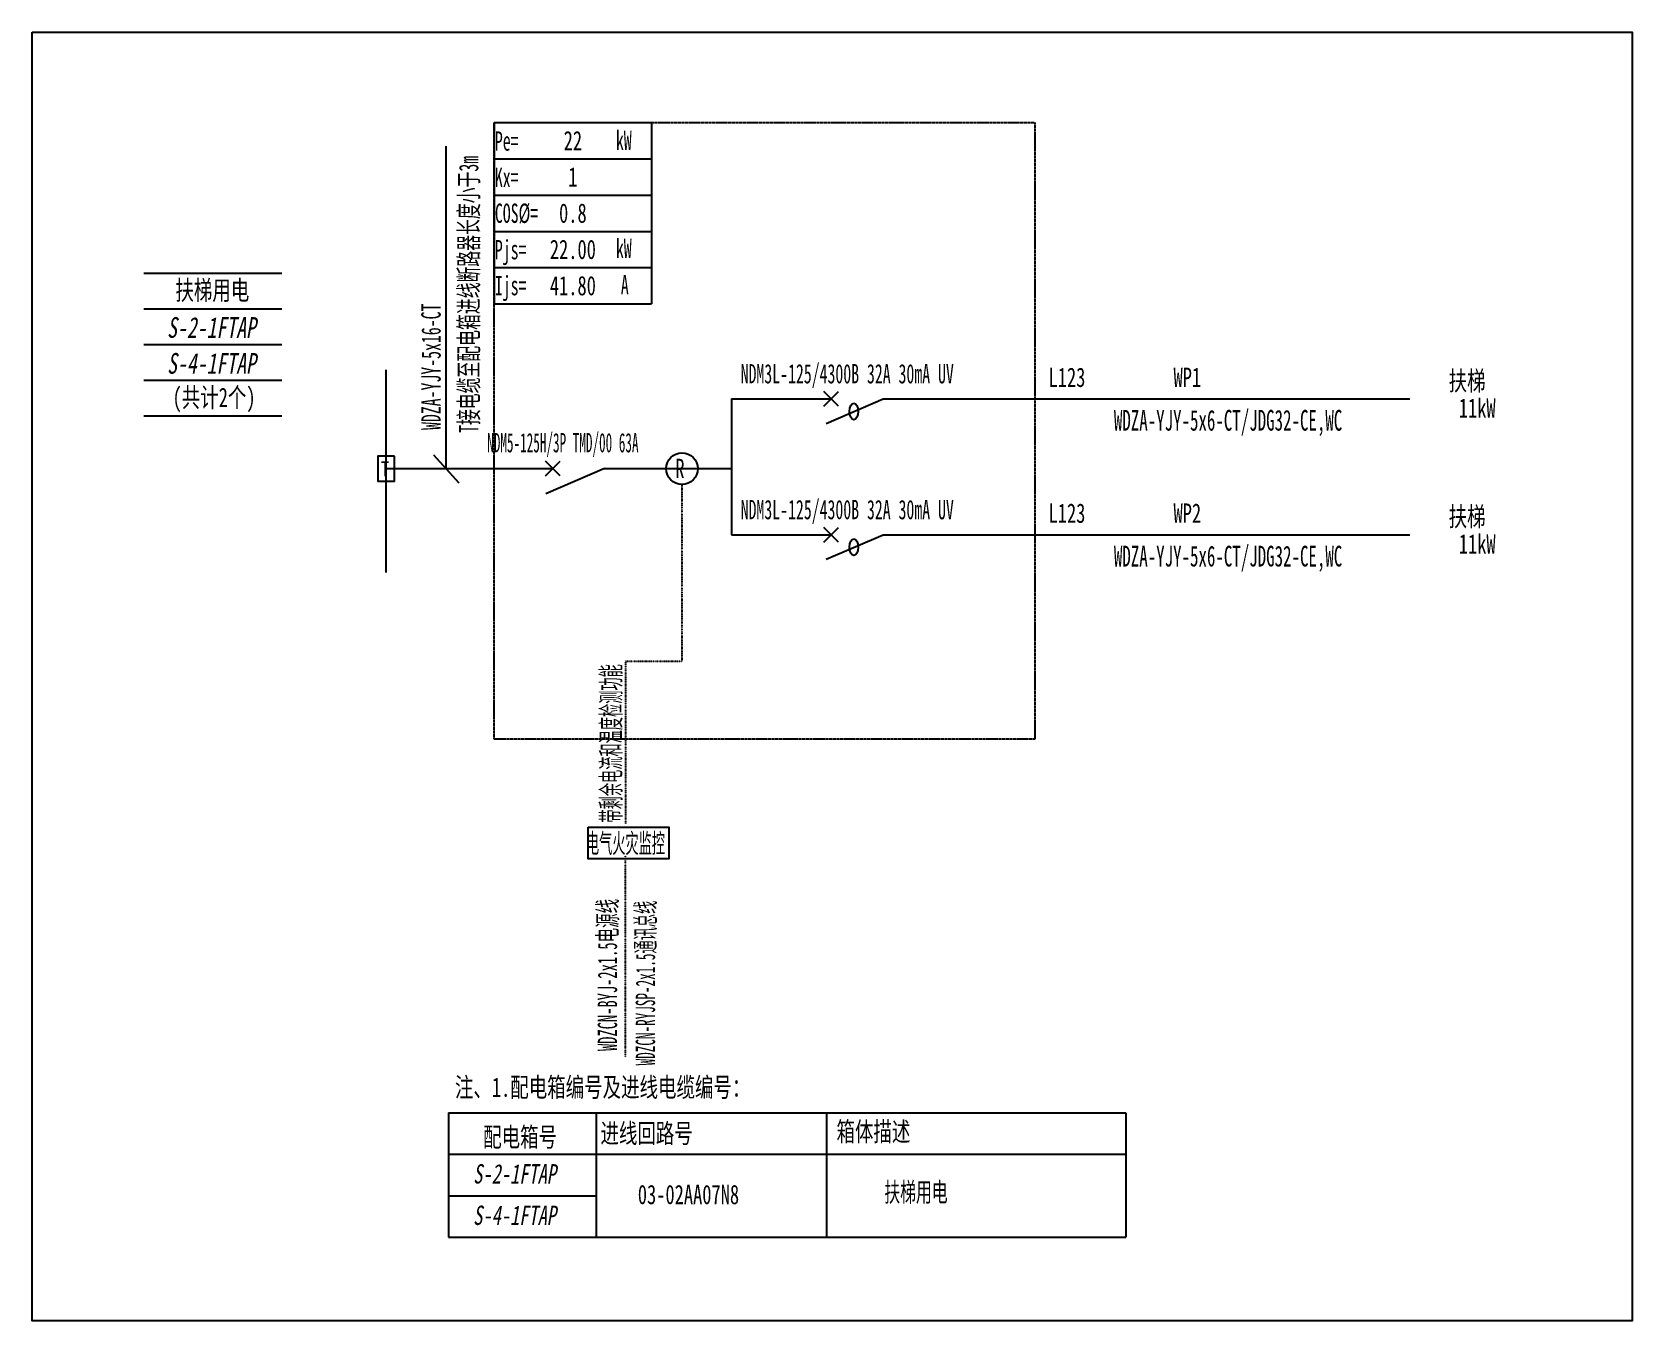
# Model space of a CAD drawing. Extents: x 323541 to 326162, y 295836 to 297946.
import ezdxf
from ezdxf.enums import TextEntityAlignment as Align

# ---------------------------------------------------------------- set-up
doc = ezdxf.new("R2010")
doc.units = 0
doc.header["$MEASUREMENT"] = 0
doc.linetypes.add('DASHDOT', pattern=[1, 0.5, -0.25, 0, -0.25])
doc.linetypes.add('DASHED', pattern=[0.75, 0.5, -0.25])
for name, color, linetype in [('D_E_Eqpm(强电设备)', 100, 'Continuous'), ('D_E_Eqpm（强电设备）', 100, 'Continuous'), ('D_E_Text(强电文字)', 51, 'Continuous'), ('D_E_Text（强电文字）', 51, 'Continuous'), ('D_E_Wire(强电线缆)', 10, 'Continuous'), ('D_E_Wire（强电线缆）', 10, 'Continuous'), ('D_El_Eqpm（弱电设备）', 100, 'Continuous'), ('D_El_Text（弱电文字）', 51, 'Continuous'), ('D_T_TableDim（表格尺寸）', 255, 'Continuous'), ('DQ-漏电火灾', 80, 'Continuous'), ('DQ_Eqpm', 100, 'Continuous'), ('系统图', 220, 'Continuous')]:
    doc.layers.add(name, color=color, linetype=linetype)
doc.styles.add('$1$电气', font='', dxfattribs={"width": 0.7})
doc.styles.add('电气', font='', dxfattribs={"width": 0.7})
doc.styles.add('电气箱', font='simhei.ttf', dxfattribs={"width": 0.8, "oblique": 10})
doc.styles.get('$1$电气').set_extended_font_data('SimSun')
doc.styles.get('电气').set_extended_font_data('SimSun')

# ---------------------------------------------------------------- blocks, each defined once
blk = doc.blocks.new('T接箱')
at = {"layer": 'DQ_Eqpm'}
blk.add_lwpolyline([(313, 172), (73, 172), (73, -188), (313, -188)], close=True, dxfattribs=at)
at = {"layer": 'DQ_Eqpm', "color": 51, "style": '电气', "width": 0.8}
blk.add_text('T', height=220, dxfattribs=at).set_placement((120, -121))

msp = doc.modelspace()

# ---------------------------------------------------------------- linework, layer by layer
at = {"linetype": 'DASHED'}
for p, q in [((324298.1, 296788.6), (324298.1, 297798.3)), ((324298.1, 297798.3), (325184.1, 297798.3)), ((325184.1, 297798.3), (325184.1, 296788.6)), ((325184.1, 296788.6), (324298.1, 296788.6))]:
    msp.add_line(p, q, dxfattribs=at)
for p, q in [((323723.8, 297551.8), (323950.2, 297551.8)), ((323723.8, 297493.3), (323950.2, 297493.3)), ((323723.8, 297434.9), (323950.2, 297434.9)), ((323723.8, 297376.5), (323950.2, 297376.5)), ((323723.8, 297318.1), (323950.2, 297318.1))]:
    msp.add_line(p, q)
at = {"layer": 'D_E_Eqpm(强电设备)', "color": 100}
for p, q in [((324838.4, 297333.7), (324862.4, 297357.7)), ((324862.4, 297333.7), (324838.4, 297357.7)), ((324838.4, 297333.7), (324862.4, 297357.7)), ((324862.4, 297333.7), (324838.4, 297357.7)), ((324841.7, 297305.6), (324935.3, 297345.7)), ((324381.8, 297219.4), (324405.8, 297243.4)), ((324405.8, 297219.4), (324381.8, 297243.4)), ((324478.7, 297231.4), (324382.8, 297190.3)), ((324838.4, 297111.2), (324862.4, 297135.2)), ((324862.4, 297111.2), (324838.4, 297135.2)), ((324838.4, 297111.2), (324862.4, 297135.2)), ((324862.4, 297111.2), (324838.4, 297135.2)), ((324841.7, 297083.1), (324935.3, 297123.2))]:
    msp.add_line(p, q, dxfattribs=at)
at = {"layer": 'D_E_Eqpm（强电设备）'}
for centre in [(324887.3, 297325.2), (324887.3, 297102.7)]:
    msp.add_ellipse(centre, major_axis=(0, 13.7), ratio=0.500475, dxfattribs=at)
at = {"layer": 'D_E_Text（强电文字）'}
for p, q in [((324298.1, 297798.3), (324298.1, 297501.2)), ((324298.1, 297798.3), (324555.6, 297798.3)), ((324555.6, 297798.3), (324555.6, 297501.2)), ((324219.4, 297231.4), (324219.4, 297759.6)), ((324298.1, 297738.9), (324555.6, 297738.9)), ((324298.1, 297679.5), (324555.6, 297679.5)), ((324298.1, 297620), (324555.6, 297620)), ((324298.1, 297560.6), (324555.6, 297560.6)), ((323723.8, 297493.3), (323950.2, 297493.3)), ((324298.1, 297501.2), (324555.6, 297501.2)), ((323723.8, 297434.9), (323950.2, 297434.9)), ((323723.8, 297376.5), (323950.2, 297376.5)), ((323723.8, 297318.1), (323950.2, 297318.1)), ((324198.7, 297254.3), (324240.1, 297208.4))]:
    msp.add_line(p, q, dxfattribs=at)
at = {"layer": 'D_E_Wire(强电线缆)', "color": 10}
for p, q in [((324686.7, 297345.7), (324850.4, 297345.7)), ((324686.7, 297345.7), (324850.4, 297345.7)), ((324686.7, 297345.7), (324686.7, 297123.2)), ((324935.3, 297345.7), (325798.4, 297345.7)), ((324686.7, 297123.2), (324850.4, 297123.2)), ((324686.7, 297123.2), (324850.4, 297123.2)), ((324935.3, 297123.2), (325798.4, 297123.2))]:
    msp.add_line(p, q, dxfattribs=at)
at = {"layer": 'D_E_Wire（强电线缆）'}
for p, q in [((324120.7, 297061.5), (324120.7, 297393.3)), ((324120.7, 297231.4), (324393.8, 297231.4)), ((324478.7, 297231.4), (324686.7, 297231.4))]:
    msp.add_line(p, q, dxfattribs=at)
at = {"layer": 'D_El_Eqpm（弱电设备）', "color": 3}
msp.add_line((324583.9, 296592.3), (324451.8, 296592.3), dxfattribs=at)
msp.add_lwpolyline([(324451.8, 296644.1), (324583.9, 296644.1), (324583.9, 296592.3), (324451.8, 296592.3)], close=True, dxfattribs=at)
at = {"layer": 'D_T_TableDim（表格尺寸）', "ltscale": 3.5}
for p, q in [((324223, 296176.4), (325333.1, 296176.4)), ((324223, 296176.4), (324223, 295972.7)), ((324465.1, 296176.4), (324465.1, 295972.7)), ((324842.5, 296176.4), (324842.5, 295972.7)), ((325333.1, 296176.4), (325333.1, 295972.7)), ((324223, 296108.5), (325333.1, 296108.5)), ((324223, 296108.5), (325333.1, 296108.5)), ((324223, 296040.6), (324465.1, 296040.6)), ((324223, 295972.7), (325333.1, 295972.7))]:
    msp.add_line(p, q, dxfattribs=at)
at = {"layer": 'DQ-漏电火灾', "linetype": 'DASHDOT', "ltscale": 0.5}
for p, q in [((324605.7, 297205.4), (324605.7, 296916.2)), ((324513, 296916.2), (324513, 296649.9)), ((324513, 296916.2), (324605.7, 296916.2)), ((324513, 296267.3), (324513, 296598))]:
    msp.add_line(p, q, dxfattribs=at)
at = {"layer": 'DQ-漏电火灾', "color": 3}
msp.add_circle((324605.7, 297231.4), 25.9, dxfattribs=at)
at = {"layer": '系统图', "ltscale": 9973.992009}
msp.add_lwpolyline([(323540.6, 297946.5), (326162.5, 297946.5), (326162.5, 295835.5), (323540.6, 295835.5)], close=True, dxfattribs=at)

# ---------------------------------------------------------------- block references
at = {"layer": 'D_E_Eqpm（强电设备）', "xscale": 0.1131912811398992, "yscale": 0.1131912811398992, "zscale": 0.1131912811398992}
msp.add_blockref('T接箱', (324098.9, 297232.3), dxfattribs=at)

# ---------------------------------------------------------------- texts
at = {"layer": 'D_E_Text(强电文字)', "color": 51, "style": '电气', "width": 0.6}
for p in [(325500.6, 297307.6), (325500.6, 297085.1)]:
    msp.add_text('WDZA-YJY-5x6-CT/JDG32-CE,WC', height=33.957, dxfattribs=at).set_placement(p, align=Align.MIDDLE)
at = {"layer": 'D_E_Text（强电文字）', "linetype": 'Continuous', "style": '电气', "width": 0.6}
for s, height, p in [('Pe=', 31.69, (324299.1, 297752.1)), ('kW', 31.69, (324497.4, 297753.2)), ('Kx=', 31.69, (324299.1, 297692.5)), ('COS%%C=', 31.69, (324299.1, 297633.9)), ('Pjs=', 31.69, (324299.1, 297574.2)), ('kW', 31.69, (324497.4, 297576.2)), ('Ijs=', 31.69, (324299.1, 297515.4)), ('A', 31.7, (324505.5, 297516.7))]:
    msp.add_text(s, height=height, dxfattribs=at).set_placement(p)
at = {"layer": 'D_E_Text（强电文字）', "style": '电气', "width": 0.6}
for s, p in [('T接电缆至配电箱进线断路器长度小于3m', (324272, 297289.9)), ('WDZA-YJY-5x16-CT', (324210.2, 297294.7))]:
    msp.add_text(s, height=31.694, rotation=90, dxfattribs=at).set_placement(p)
at = {"layer": 'D_E_Text（强电文字）'}
for s, height, style, width, p in [('扶梯用电', 31.69, '电气', 0.7, (323836.1, 297524.1)), ('NDM3L-125/4300B 32A 30mA UV', 31.694, '$1$电气', 0.6, (324876.5, 297384.3)), ('(共计2个)', 31.69, '电气', 0.7, (323838.9, 297346.2)), ('NDM5-125H/3P TMD/00 63A', 31.694, '电气', 0.5, (324410.5, 297271.4)), ('NDM3L-125/4300B 32A 30mA UV', 31.694, '$1$电气', 0.6, (324876.5, 297161.8)), ('电气火灾监控', 31.69, '电气', 0.5, (324513.1, 296618.6))]:
    msp.add_text(s, height=height, dxfattribs=dict(at, style=style, width=width)).set_placement(p, align=Align.MIDDLE)
at = {"layer": 'D_E_Text（强电文字）', "style": '电气箱', "oblique": 10, "width": 0.7}
for s, height, p in [('S-2-1FTAP', 33.96, (323834.7, 297462.6)), ('S-4-1FTAP', 33.96, (323834.7, 297403.8)), ('S-2-1FTAP', 31.69, (324331.4, 296076.5)), ('S-4-1FTAP', 31.69, (324331.4, 296008.6))]:
    msp.add_text(s, height=height, dxfattribs=at).set_placement(p, align=Align.MIDDLE)
at = {"layer": 'D_E_Text（强电文字）', "style": '电气'}
for s, height, width, p in [('L123', 31.69, 0.7, (325206.4, 297365.2)), ('WP1', 31.69, 0.7, (325411.2, 297365.2)), ('L123', 31.69, 0.7, (325206.4, 297142.7)), ('WP2', 31.69, 0.7, (325411.2, 297142.7)), ('注、1.配电箱编号及进线电缆编号：', 31.694, 0.7, (324233.6, 296202.5)), ('配电箱号', 31.69, 0.7, (324279.9, 296120.9)), ('进线回路号', 31.69, 0.7, (324472.1, 296127)), ('箱体描述', 31.69, 0.7, (324858.9, 296129.8)), ('扶梯用电', 31.69, 0.6, (324937.3, 296030.8))]:
    msp.add_text(s, height=height, dxfattribs=dict(at, width=width)).set_placement(p)
at = {"layer": 'D_E_Text（强电文字）', "style": '电气', "width": 0.7}
for s, p in [('扶梯', (325922.5, 297359.5)), ('11kW', (325939, 297314.8)), ('扶梯', (325922.5, 297137)), ('11kW', (325939, 297092.4))]:
    msp.add_text(s, height=31.69, dxfattribs=at).set_placement(p, align=Align.RIGHT)
at = {"layer": 'D_E_Text（强电文字）', "color": 1, "style": '电气', "width": 0.7}
msp.add_text('03-02AA07N8', height=31.694, dxfattribs=at).set_placement((324533.3, 296026.8))
at = {"layer": 'D_E_Text（强电文字）', "width": 257.486, "attachment_point": 5, "style": '电气'}
for s, insert, char_height in [('22', (324426.9, 297768.6), 31.69), ('1', (324426.9, 297709.2), 31.7), ('0.8', (324426.9, 297649.7), 31.69), ('{\\C200;22.00}', (324426.9, 297590.3), 31.694), ('{\\C200;41.80}', (324426.9, 297530.9), 31.694)]:
    msp.add_mtext(s, dxfattribs=dict(at, insert=insert, char_height=char_height))
at = {"layer": 'D_El_Text（弱电文字）', "color": 1, "style": '电气', "width": 0.5}
msp.add_text('带剩余电流和温度检测功能', height=31.694, rotation=90, dxfattribs=at).set_placement((324505, 296651.8))
at = {"layer": 'D_El_Text（弱电文字）', "style": '电气'}
for s, width, p in [('WDZCN-BYJ-2x1.5电源线', 0.55, (324499.4, 296277.6)), ('WDZCN-RYJSP-2x1.5通讯总线', 0.5, (324561.6, 296254))]:
    msp.add_text(s, height=31.694, rotation=90, dxfattribs=dict(at, width=width)).set_placement(p)
at = {"layer": 'DQ-漏电火灾', "color": 50, "style": '电气', "width": 0.7}
msp.add_text('R', height=31.7, dxfattribs=at).set_placement((324594.8, 297215.9))

doc.saveas('drawing.dxf')
